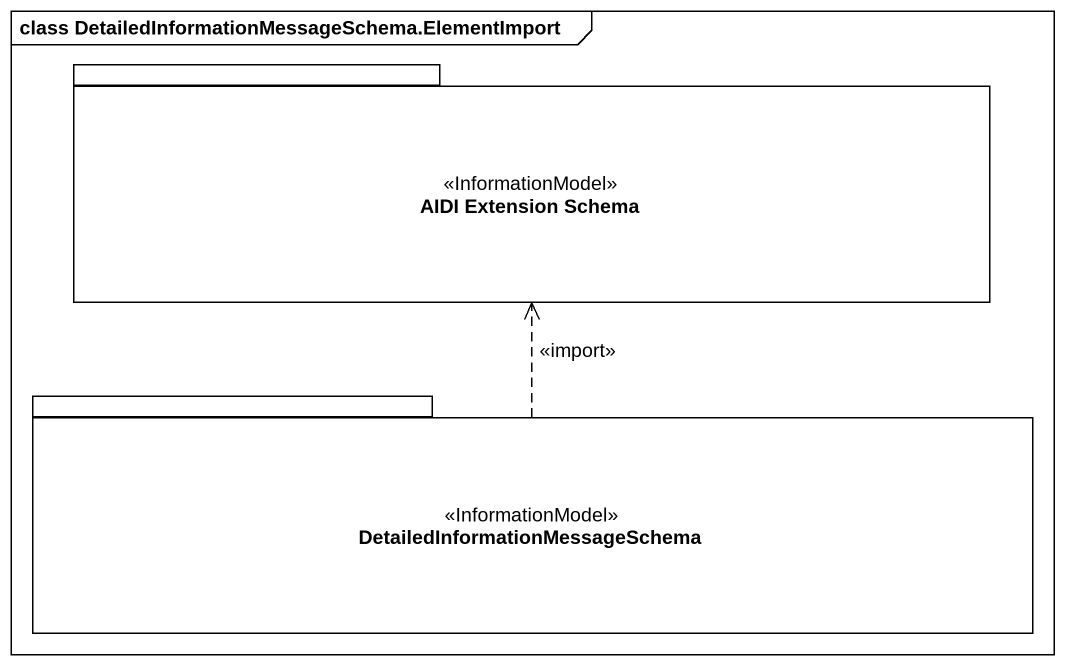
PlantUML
@startuml
mainframe class DetailedInformationMessageSchema.ElementImport
package "AIDI Extension Schema" as AIDI_Extension_Schema <<InformationModel>> {
}
package "DetailedInformationMessageSchema" as DetailedInformationMessageSc <<InformationModel>> {
}
DetailedInformationMessageSc .up.> AIDI_Extension_Schema : <<import>>
@enduml
